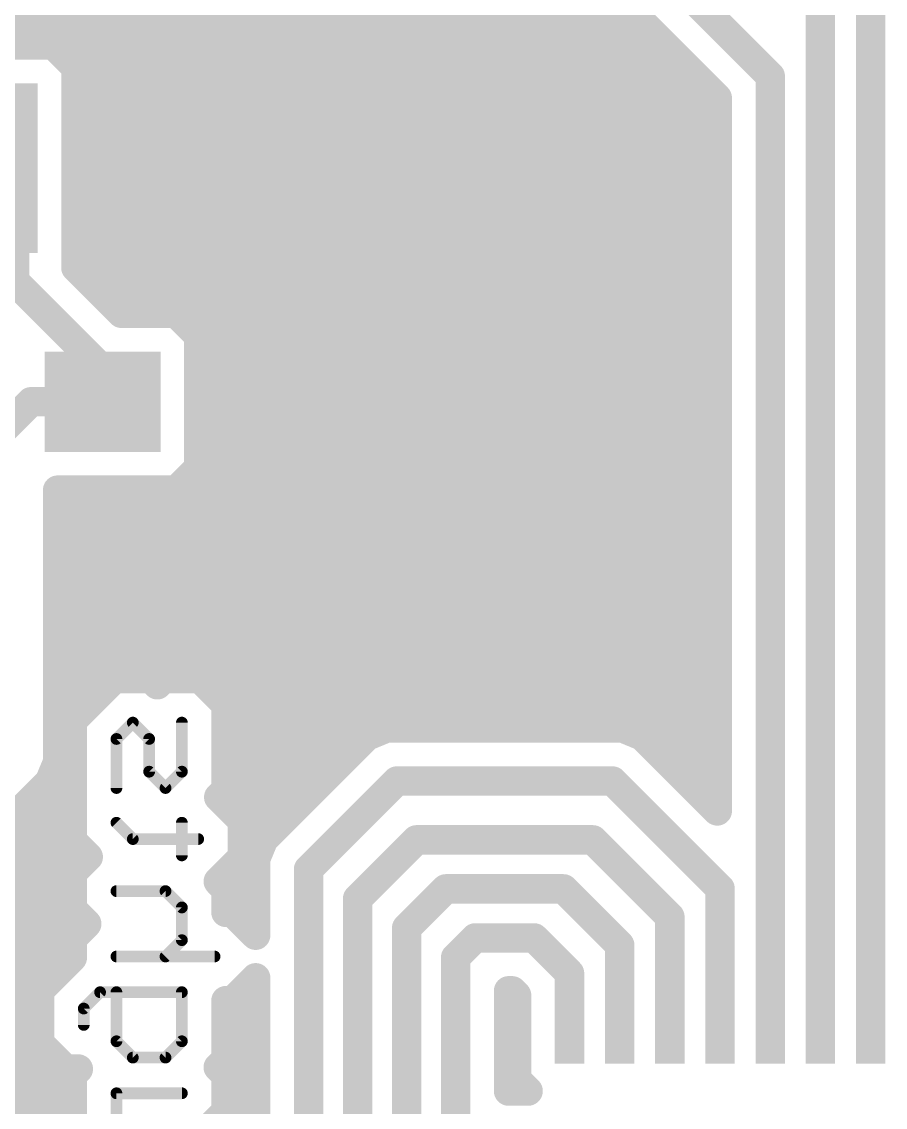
# Model space of a CAD drawing. Extents: x 0 to 60.4, y 0 to 60.5.
# Drawn here: x 18.25 to 29.44, y 33.11 to 47.18 of the extents above; entities that cross this region are included whole.
import ezdxf

# ---------------------------------------------------------------- set-up
doc = ezdxf.new("R2010")
doc.units = 0
doc.layers.add('16', color=175, linetype='CONTINUOUS')

# ---------------------------------------------------------------- blocks, each defined once
blk = doc.blocks.new('RECT')
blk.add_solid([(-0.5, -0.5), (0.5, -0.5), (-0.5, 0.5), (0.5, 0.5)])

msp = doc.modelspace()

# ---------------------------------------------------------------- linework, layer by layer
at = {"layer": '16'}
for points, const_width in [([(27.951, 46.471), (21.336, 53.086)], 0.381), ([(21.7486, 51.7036), (27.2652, 46.1869)], 0.381), ([(29.251, 34.176), (29.251, 50.251)], 0.381), ([(28.601, 34.176), (28.601, 48.361)], 0.381), ([(7.2898, 47.244), (26.2081, 47.244)], 0.381), ([(18.6662, 46.8743), (17.6558, 46.8743)], 0.381), ([(18.9563, 46.5842), (18.6662, 46.8743)], 0.381), ([(18.6775, 46.863), (26.5891, 46.863)], 0.381), ([(18.9563, 43.9896), (18.9563, 46.5842)], 0.381), ([(18.9563, 46.482), (26.9701, 46.482)], 0.381), ([(27.951, 34.176), (27.951, 46.471)], 0.381), ([(18.9563, 46.101), (27.2652, 46.101)], 0.381), ([(27.2652, 46.1869), (27.2652, 36.9507)], 0.381), ([(18.9563, 45.72), (27.2652, 45.72)], 0.381), ([(18.161, 43.815), (18.161, 45.279)], 0.381), ([(18.9563, 45.339), (27.2652, 45.339)], 0.381), ([(18.9563, 44.958), (27.2652, 44.958)], 0.381), ([(18.9563, 44.577), (27.2652, 44.577)], 0.381), ([(18.9563, 44.196), (27.2652, 44.196)], 0.381), ([(19.5486, 43.3973), (18.9563, 43.9896)], 0.381), ([(19.685, 42.291), (18.161, 43.815)], 0.381), ([(19.1309, 43.815), (27.2652, 43.815)], 0.381), ([(19.5119, 43.434), (27.2652, 43.434)], 0.381), ([(20.2592, 43.3973), (19.5486, 43.3973)], 0.381), ([(20.5493, 43.1072), (20.2592, 43.3973)], 0.381), ([(20.5493, 41.3968), (20.5493, 43.1072)], 0.381), ([(20.5493, 43.053), (27.2652, 43.053)], 0.381), ([(20.5493, 42.672), (27.2652, 42.672)], 0.381), ([(19.304, 42.252), (19.343, 42.291)], 0.381), ([(19.343, 42.291), (19.685, 42.291)], 0.381), ([(20.5493, 42.291), (27.2652, 42.291)], 0.381), ([(18.034, 41.91), (18.376, 42.252)], 0.381), ([(18.376, 42.252), (19.304, 42.252)], 0.381), ([(20.5493, 41.91), (27.2652, 41.91)], 0.381), ([(20.5493, 41.529), (27.2652, 41.529)], 0.381), ([(20.2592, 41.1067), (20.5493, 41.3968)], 0.381), ([(18.7198, 37.5826), (18.7198, 41.1067)], 0.381), ([(18.7198, 41.1067), (20.2592, 41.1067)], 0.381), ([(20.3005, 41.148), (27.2652, 41.148)], 0.381), ([(18.7198, 40.767), (27.2652, 40.767)], 0.381), ([(18.7198, 40.386), (27.2652, 40.386)], 0.381), ([(18.7198, 40.005), (27.2652, 40.005)], 0.381), ([(18.7198, 39.624), (27.2652, 39.624)], 0.381), ([(18.7198, 39.243), (27.2652, 39.243)], 0.381), ([(18.7198, 38.862), (27.2652, 38.862)], 0.381), ([(19.4569, 38.6663), (19.1222, 38.3316)], 0.381), ([(19.6949, 38.6663), (19.4569, 38.6663)], 0.381), ([(19.9304, 38.6663), (19.6949, 38.6663)], 0.381), ([(19.9383, 38.6584), (19.9304, 38.6663)], 0.381), ([(19.9304, 38.6663), (19.9304, 38.6663)], 0.381), ([(20.0114, 38.5853), (19.9383, 38.6584)], 0.381), ([(20.0925, 38.6663), (20.0114, 38.5853)], 0.381), ([(20.5659, 38.6663), (20.0925, 38.6663)], 0.381), ([(20.9007, 38.3316), (20.5659, 38.6663)], 0.381), ([(18.7198, 38.481), (19.2716, 38.481)], 0.381), ([(20.7512, 38.481), (27.2652, 38.481)], 0.381), ([(19.1222, 38.3316), (18.9103, 38.1197)], 0.381), ([(19.1222, 38.3316), (19.1222, 38.3316)], 0.381), ([(20.9007, 37.696), (20.9007, 38.3316)], 0.381), ([(18.7198, 38.1), (18.9103, 38.1)], 0.381), ([(18.9103, 38.1197), (18.9103, 37.8805)], 0.381), ([(20.9007, 38.1), (27.2652, 38.1)], 0.381), ([(19.4818, 37.883), (19.6936, 38.0948)], 0.1524), ([(19.6936, 38.0948), (19.9055, 37.883)], 0.1524), ([(20.3292, 37.4593), (20.3292, 38.0948)], 0.1524), ([(22.9776, 38.0238), (22.7255, 37.9194)], 0.381), ([(26.0444, 38.0238), (22.9776, 38.0238)], 0.381), ([(26.2965, 37.9194), (26.0444, 38.0238)], 0.381), ([(18.9103, 37.8805), (18.9103, 36.5613)], 0.381), ([(22.7255, 37.9194), (21.5825, 36.7764)], 0.381), ([(26.4894, 37.7265), (26.2965, 37.9194)], 0.381), ([(18.7198, 37.719), (18.9103, 37.719)], 0.381), ([(19.4818, 37.2474), (19.4818, 37.883)], 0.1524), ([(19.9055, 37.883), (19.9055, 37.4593)], 0.1524), ([(20.9007, 37.719), (22.5251, 37.719)], 0.381), ([(20.9007, 37.4617), (20.9007, 37.696)], 0.381), ([(20.9007, 37.696), (20.9007, 37.696)], 0.381), ([(27.2652, 36.9507), (26.4894, 37.7265)], 0.381), ([(26.4969, 37.719), (27.2652, 37.719)], 0.381), ([(18.6154, 37.3305), (18.7198, 37.5826)], 0.381), ([(20.9007, 37.2226), (20.9007, 37.4617)], 0.381), ([(18.4225, 37.1376), (18.6154, 37.3305)], 0.381), ([(18.6185, 37.338), (18.9103, 37.338)], 0.381), ([(19.9055, 37.4593), (20.1173, 37.2474)], 0.1524), ([(20.1173, 37.2474), (20.3292, 37.4593)], 0.1524), ([(20.8068, 37.1286), (20.9007, 37.2226)], 0.381), ([(20.9007, 37.338), (22.1441, 37.338)], 0.381), ([(23.114, 37.338), (21.971, 36.195)], 0.381), ([(25.908, 37.338), (23.114, 37.338)], 0.381), ([(27.301, 35.945), (25.908, 37.338)], 0.381), ([(26.8779, 37.338), (27.2652, 37.338)], 0.381), ([(14.5288, 33.2439), (18.4225, 37.1376)], 0.381), ([(21.1125, 36.8229), (20.8068, 37.1286)], 0.381), ([(18.2419, 36.957), (18.9103, 36.957)], 0.381), ([(20.9784, 36.957), (21.7631, 36.957)], 0.381), ([(27.2589, 36.957), (27.2652, 36.957)], 0.381), ([(21.1125, 36.3494), (21.1125, 36.8229)], 0.381), ([(19.6936, 36.5861), (19.4818, 36.798)], 0.1524), ([(20.3292, 36.3743), (20.3292, 36.798)], 0.1524), ([(21.5825, 36.7764), (21.3896, 36.5835)], 0.381), ([(17.8609, 36.576), (18.9103, 36.576)], 0.381), ([(18.9103, 36.5613), (19.1166, 36.355)], 0.381), ([(21.1125, 36.576), (21.3865, 36.576)], 0.381), ([(21.3896, 36.5835), (21.2852, 36.3314)], 0.381), ([(23.368, 36.576), (22.606, 35.814)], 0.381), ([(25.654, 36.576), (23.368, 36.576)], 0.381), ([(26.651, 35.579), (25.654, 36.576)], 0.381), ([(20.541, 36.5861), (19.6936, 36.5861)], 0.1524), ([(19.1166, 36.355), (18.9103, 36.1487)], 0.381), ([(20.8003, 36.0372), (21.1125, 36.3494)], 0.381), ([(21.2852, 36.3314), (21.2852, 35.3405)], 0.381), ([(17.4799, 36.195), (18.9566, 36.195)], 0.381), ([(18.9103, 36.1487), (18.9103, 35.6752)], 0.381), ([(20.9581, 36.195), (21.2852, 36.195)], 0.381), ([(21.971, 36.195), (21.971, 18.161)], 0.381), ([(20.9007, 35.9368), (20.8003, 36.0372)], 0.381), ([(20.9007, 35.6361), (20.9007, 35.9368)], 0.381), ([(23.749, 35.941), (23.241, 35.433)], 0.381), ([(25.273, 35.941), (23.749, 35.941)], 0.381), ([(26.001, 35.213), (25.273, 35.941)], 0.381), ([(27.301, 34.176), (27.301, 35.945)], 0.381), ([(17.0989, 35.814), (18.9103, 35.814)], 0.381), ([(18.9103, 35.6752), (19.0973, 35.4883)], 0.381), ([(20.1173, 35.912), (19.4818, 35.912)], 0.1524), ([(20.3292, 35.7001), (20.1173, 35.912)], 0.1524), ([(20.9007, 35.814), (21.2852, 35.814)], 0.381), ([(22.606, 35.814), (22.606, 16.256)], 0.381), ([(20.3292, 35.2764), (20.3292, 35.7001)], 0.1524), ([(20.9896, 35.6361), (20.9007, 35.6361)], 0.381), ([(21.2852, 35.3405), (20.9896, 35.6361)], 0.381), ([(26.651, 34.176), (26.651, 35.579)], 0.381), ([(16.7179, 35.433), (19.042, 35.433)], 0.381), ([(19.0973, 35.4883), (18.9103, 35.3013)], 0.381), ([(21.1927, 35.433), (21.2852, 35.433)], 0.381), ([(23.241, 35.433), (23.241, 14.351)], 0.381), ([(18.9103, 35.3013), (18.9103, 35.0508)], 0.381), ([(24.13, 35.306), (23.876, 35.052)], 0.381), ([(24.892, 35.306), (24.13, 35.306)], 0.381), ([(25.351, 34.847), (24.892, 35.306)], 0.381), ([(20.1173, 35.0646), (20.3292, 35.2764)], 0.1524), ([(26.001, 34.176), (26.001, 35.213)], 0.381), ([(16.3369, 35.052), (18.9103, 35.052)], 0.381), ([(18.9103, 35.0508), (18.6985, 34.839)], 0.381), ([(23.876, 35.052), (23.876, 12.446)], 0.381), ([(18.6985, 34.839), (18.4866, 34.6271)], 0.381), ([(18.6985, 34.839), (18.6985, 34.839)], 0.381), ([(20.7529, 35.0646), (19.4818, 35.0646)], 0.1524), ([(25.351, 34.176), (25.351, 34.847)], 0.381), ([(20.9896, 34.4931), (21.2852, 34.7887)], 0.381), ([(21.2852, 34.7887), (21.2852, 30.1016)], 0.381), ([(15.9559, 34.671), (18.5305, 34.671)], 0.381), ([(18.4866, 34.6271), (18.4866, 34.3879)], 0.381), ([(21.1675, 34.671), (21.2852, 34.671)], 0.381), ([(24.5618, 33.3213), (24.5618, 34.6202)], 0.381), ([(24.5618, 34.6202), (24.6079, 34.6202)], 0.381), ([(24.6079, 34.6202), (24.6652, 34.5629)], 0.381), ([(24.6652, 34.5629), (24.6652, 33.4708)], 0.381), ([(19.0581, 34.3904), (19.27, 34.6022)], 0.1524), ([(19.27, 34.6022), (20.3292, 34.6022)], 0.1524), ([(19.4818, 33.9667), (19.4818, 34.6022)], 0.1524), ([(20.3292, 34.6022), (20.3292, 33.9667)], 0.1524), ([(20.9007, 34.2034), (20.9007, 34.4931)], 0.381), ([(20.9007, 34.4931), (20.9896, 34.4931)], 0.381), ([(15.5749, 34.29), (18.4866, 34.29)], 0.381), ([(18.4866, 34.3879), (18.4866, 33.9418)], 0.381), ([(19.0581, 34.1785), (19.0581, 34.3904)], 0.1524), ([(20.9007, 34.29), (21.2852, 34.29)], 0.381), ([(24.5618, 34.29), (24.6652, 34.29)], 0.381), ([(20.9007, 33.9643), (20.9007, 34.2034)], 0.381), ([(20.9007, 34.2034), (20.9007, 34.2034)], 0.381), ([(15.1939, 33.909), (18.5194, 33.909)], 0.381), ([(18.4866, 33.9418), (18.8214, 33.607)], 0.381), ([(19.6936, 33.7548), (19.4818, 33.9667)], 0.1524), ([(20.3292, 33.9667), (20.1173, 33.7548)], 0.1524), ([(20.9007, 33.73), (20.9007, 33.9643)], 0.381), ([(20.9007, 33.909), (21.2852, 33.909)], 0.381), ([(24.5618, 33.909), (24.6652, 33.909)], 0.381), ([(20.8003, 33.6296), (20.8927, 33.722)], 0.381), ([(20.8927, 33.722), (20.9007, 33.73)], 0.381), ([(20.9007, 33.73), (20.9007, 33.73)], 0.381), ([(18.8214, 33.607), (18.9881, 33.607)], 0.381), ([(18.9881, 33.607), (18.9103, 33.5292)], 0.381), ([(20.1173, 33.7548), (19.6936, 33.7548)], 0.1524), ([(20.9007, 33.5292), (20.8003, 33.6296)], 0.381), ([(14.8129, 33.528), (18.9103, 33.528)], 0.381), ([(18.9103, 33.5292), (18.9103, 32.4202)], 0.381), ([(20.9007, 33.0558), (20.9007, 33.5292)], 0.381), ([(20.9007, 33.528), (21.2852, 33.528)], 0.381), ([(24.5618, 33.528), (24.6652, 33.528)], 0.381), ([(24.6652, 33.4708), (24.8147, 33.3213)], 0.381), ([(24.8147, 33.3213), (24.5618, 33.3213)], 0.381), ([(14.5288, 33.147), (18.9103, 33.147)], 0.381), ([(19.4818, 32.657), (19.4818, 33.2925)], 0.1524), ([(19.4818, 33.2925), (20.3292, 33.2925)], 0.1524), ([(20.9007, 33.147), (21.2852, 33.147)], 0.381), ([(20.7137, 32.8688), (20.9007, 33.0558)], 0.381)]:
    msp.add_lwpolyline(points, dxfattribs=dict(at, const_width=const_width))
for points, const_width in [([(26.2081, 47.1487, 1), (26.2081, 47.3392)], 0.1905), ([(18.7335, 46.9416, 1), (18.5988, 46.8069)], 0.1905), ([(18.6775, 46.9582, 1), (18.6775, 46.7677)], 0.1905), ([(18.6662, 46.779, 1), (18.6662, 46.9695)], 0.1905), ([(26.5891, 46.7677, 1), (26.5891, 46.9582)], 0.1905), ([(19.0515, 46.5842, 1), (18.861, 46.5842)], 0.1905), ([(18.8889, 46.5168, 1), (19.0236, 46.6515)], 0.1905), ([(18.9563, 46.5772, 1), (18.9563, 46.3867)], 0.1905), ([(26.9701, 46.3867, 1), (26.9701, 46.5772)], 0.1905), ([(28.0463, 46.471, 1), (27.8558, 46.471)], 0.1905), ([(27.8836, 46.4036, 1), (28.0184, 46.5384)], 0.1905), ([(18.9563, 46.1962, 1), (18.9563, 46.0057)], 0.1905), ([(27.3605, 46.1869, 1), (27.17, 46.1869)], 0.1905), ([(27.1978, 46.1196, 1), (27.3326, 46.2543)], 0.1905), ([(27.2652, 46.0057, 1), (27.2652, 46.1962)], 0.1905), ([(18.9563, 45.8152, 1), (18.9563, 45.6247)], 0.1905), ([(27.2652, 45.6247, 1), (27.2652, 45.8152)], 0.1905), ([(18.2563, 45.279, 1), (18.0658, 45.279)], 0.1905), ([(18.9563, 45.4342, 1), (18.9563, 45.2437)], 0.1905), ([(27.2652, 45.2437, 1), (27.2652, 45.4342)], 0.1905), ([(18.9563, 45.0533, 1), (18.9563, 44.8628)], 0.1905), ([(27.2652, 44.8628, 1), (27.2652, 45.0533)], 0.1905), ([(18.9563, 44.6723, 1), (18.9563, 44.4818)], 0.1905), ([(27.2652, 44.4818, 1), (27.2652, 44.6723)], 0.1905), ([(18.9563, 44.2913, 1), (18.9563, 44.1008)], 0.1905), ([(27.2652, 44.1008, 1), (27.2652, 44.2913)], 0.1905), ([(19.0236, 44.0569, 1), (18.8889, 43.9222)], 0.1905), ([(18.861, 43.9896, 1), (19.0515, 43.9896)], 0.1905), ([(18.2284, 43.8824, 1), (18.0936, 43.7476)], 0.1905), ([(18.0658, 43.815, 1), (18.2563, 43.815)], 0.1905), ([(19.1309, 43.9103, 1), (19.1309, 43.7198)], 0.1905), ([(27.2652, 43.7198, 1), (27.2652, 43.9103)], 0.1905), ([(19.5119, 43.5293, 1), (19.5119, 43.3388)], 0.1905), ([(27.2652, 43.3388, 1), (27.2652, 43.5293)], 0.1905), ([(19.5486, 43.4925, 1), (19.5486, 43.302)], 0.1905), ([(19.4812, 43.3299, 1), (19.6159, 43.4646)], 0.1905), ([(20.3265, 43.4646, 1), (20.1918, 43.3299)], 0.1905), ([(20.2592, 43.302, 1), (20.2592, 43.4925)], 0.1905), ([(20.6445, 43.1072, 1), (20.454, 43.1072)], 0.1905), ([(20.5493, 43.1483, 1), (20.5493, 42.9578)], 0.1905), ([(20.4819, 43.0398, 1), (20.6166, 43.1745)], 0.1905), ([(27.2652, 42.9578, 1), (27.2652, 43.1483)], 0.1905), ([(20.5493, 42.7673, 1), (20.5493, 42.5768)], 0.1905), ([(27.2652, 42.5768, 1), (27.2652, 42.7673)], 0.1905), ([(19.343, 42.3863, 1), (19.343, 42.1958)], 0.1905), ([(19.4104, 42.2236, 1), (19.2756, 42.3584)], 0.1905), ([(19.685, 42.1958, 1), (19.685, 42.3863)], 0.1905), ([(20.5493, 42.3863, 1), (20.5493, 42.1958)], 0.1905), ([(27.2652, 42.1958, 1), (27.2652, 42.3863)], 0.1905), ([(18.376, 42.3473, 1), (18.376, 42.1568)], 0.1905), ([(18.4434, 42.1846, 1), (18.3086, 42.3194)], 0.1905), ([(19.2366, 42.3194, 1), (19.3714, 42.1846)], 0.1905), ([(19.304, 42.1568, 1), (19.304, 42.3473)], 0.1905), ([(19.6176, 42.2236, 1), (19.7524, 42.3584)], 0.1905), ([(20.5493, 42.0053, 1), (20.5493, 41.8148)], 0.1905), ([(27.2652, 41.8148, 1), (27.2652, 42.0053)], 0.1905), ([(20.5493, 41.6243, 1), (20.5493, 41.4338)], 0.1905), ([(27.2652, 41.4338, 1), (27.2652, 41.6243)], 0.1905), ([(20.454, 41.3968, 1), (20.6445, 41.3968)], 0.1905), ([(20.6166, 41.3295, 1), (20.4819, 41.4642)], 0.1905), ([(18.815, 41.1067, 1), (18.6245, 41.1067)], 0.1905), ([(18.7198, 41.202, 1), (18.7198, 41.0115)], 0.1905), ([(20.1918, 41.1741, 1), (20.3265, 41.0393)], 0.1905), ([(20.3005, 41.2433, 1), (20.3005, 41.0528)], 0.1905), ([(20.2592, 41.0115, 1), (20.2592, 41.202)], 0.1905), ([(27.2652, 41.0528, 1), (27.2652, 41.2433)], 0.1905), ([(18.7198, 40.8623, 1), (18.7198, 40.6718)], 0.1905), ([(27.2652, 40.6718, 1), (27.2652, 40.8623)], 0.1905), ([(18.7198, 40.4813, 1), (18.7198, 40.2908)], 0.1905), ([(27.2652, 40.2908, 1), (27.2652, 40.4813)], 0.1905), ([(18.7198, 40.1003, 1), (18.7198, 39.9098)], 0.1905), ([(27.2652, 39.9098, 1), (27.2652, 40.1003)], 0.1905), ([(18.7198, 39.7193, 1), (18.7198, 39.5288)], 0.1905), ([(27.2652, 39.5288, 1), (27.2652, 39.7193)], 0.1905), ([(18.7198, 39.3383, 1), (18.7198, 39.1478)], 0.1905), ([(27.2652, 39.1478, 1), (27.2652, 39.3383)], 0.1905), ([(18.7198, 38.9573, 1), (18.7198, 38.7668)], 0.1905), ([(27.2652, 38.7668, 1), (27.2652, 38.9573)], 0.1905), ([(19.4569, 38.7616, 1), (19.4569, 38.5711)], 0.1905), ([(19.5243, 38.599, 1), (19.3896, 38.7337)], 0.1905), ([(19.6949, 38.7616, 1), (19.6949, 38.5711)], 0.1905), ([(19.6949, 38.5711, 1), (19.6949, 38.7616)], 0.1905), ([(19.9977, 38.7337, 1), (19.863, 38.599)], 0.1905), ([(19.9977, 38.7337, 1), (19.863, 38.599)], 0.1905), ([(20.0057, 38.7257, 1), (19.871, 38.591)], 0.1905), ([(19.863, 38.599, 1), (19.9977, 38.7337)], 0.1905), ([(19.8709, 38.591, 1), (20.0057, 38.7257)], 0.1905), ([(19.9304, 38.5711, 1), (19.9304, 38.7616)], 0.1905), ([(20.0925, 38.7616, 1), (20.0925, 38.5711)], 0.1905), ([(20.1598, 38.599, 1), (20.0251, 38.7337)], 0.1905), ([(20.6333, 38.7337, 1), (20.4986, 38.599)], 0.1905), ([(20.5659, 38.5711, 1), (20.5659, 38.7616)], 0.1905), ([(19.9441, 38.6526, 1), (20.0788, 38.5179)], 0.1905), ([(19.9441, 38.5179, 1), (20.0788, 38.6526)], 0.1905), ([(18.7198, 38.5763, 1), (18.7198, 38.3858)], 0.1905), ([(19.2716, 38.3858, 1), (19.2716, 38.5763)], 0.1905), ([(20.7512, 38.5763, 1), (20.7512, 38.3858)], 0.1905), ([(27.2652, 38.3858, 1), (27.2652, 38.5763)], 0.1905), ([(19.2174, 38.3316, 1), (19.0269, 38.3316)], 0.1905), ([(19.0548, 38.3989, 1), (19.1895, 38.2642)], 0.1905), ([(19.0269, 38.3316, 1), (19.2174, 38.3316)], 0.1905), ([(19.1895, 38.2642, 1), (19.0548, 38.3989)], 0.1905), ([(20.9959, 38.3316, 1), (20.8054, 38.3316)], 0.1905), ([(20.8333, 38.2642, 1), (20.968, 38.3989)], 0.1905), ([(18.7198, 38.1953, 1), (18.7198, 38.0048)], 0.1905), ([(18.8429, 38.1871, 1), (18.9776, 38.0523)], 0.1905), ([(19.0055, 38.1197, 1), (18.815, 38.1197)], 0.1905), ([(18.9103, 38.0048, 1), (18.9103, 38.1953)], 0.1905), ([(20.9007, 38.1953, 1), (20.9007, 38.0048)], 0.1905), ([(27.2652, 38.0048, 1), (27.2652, 38.1953)], 0.1905), ([(19.7206, 38.1218, 1), (19.6667, 38.0679)], 0.0762), ([(19.7206, 38.0679, 1), (19.6667, 38.1218)], 0.0762), ([(20.3673, 38.0948, 1), (20.2911, 38.0948)], 0.0762), ([(22.9776, 38.119, 1), (22.9776, 37.9285)], 0.1905), ([(23.014, 37.9358, 1), (22.9411, 38.1118)], 0.1905), ([(26.0809, 38.1118, 1), (26.008, 37.9358)], 0.1905), ([(26.0444, 37.9285, 1), (26.0444, 38.119)], 0.1905), ([(19.0055, 37.8805, 1), (18.815, 37.8805)], 0.1905), ([(18.8151, 37.8805, 1), (19.0055, 37.8805)], 0.1905), ([(22.6891, 38.0074, 1), (22.762, 37.8314)], 0.1905), ([(22.7929, 37.852, 1), (22.6582, 37.9867)], 0.1905), ([(26.3638, 37.9867, 1), (26.2291, 37.852)], 0.1905), ([(26.26, 37.8314, 1), (26.3329, 38.0074)], 0.1905), ([(18.7198, 37.8143, 1), (18.7198, 37.6238)], 0.1905), ([(18.9103, 37.6238, 1), (18.9103, 37.8143)], 0.1905), ([(19.5199, 37.883, 1), (19.4437, 37.883)], 0.0762), ([(19.4549, 37.9099, 1), (19.5087, 37.856)], 0.0762), ([(19.9436, 37.883, 1), (19.8674, 37.883)], 0.0762), ([(19.8786, 37.856, 1), (19.9324, 37.9099)], 0.0762), ([(20.9959, 37.696, 1), (20.8054, 37.696)], 0.1905), ([(20.9007, 37.8143, 1), (20.9007, 37.6238)], 0.1905), ([(20.968, 37.7634, 1), (20.8333, 37.6287)], 0.1905), ([(20.8333, 37.6287, 1), (20.968, 37.7634)], 0.1905), ([(22.5251, 37.6238, 1), (22.5251, 37.8143)], 0.1905), ([(26.5567, 37.7938, 1), (26.422, 37.6591)], 0.1905), ([(26.4969, 37.8143, 1), (26.4969, 37.6238)], 0.1905), ([(26.422, 37.6591, 1), (26.5567, 37.7938)], 0.1905), ([(27.2652, 37.6238, 1), (27.2652, 37.8143)], 0.1905), ([(18.8078, 37.5461, 1), (18.6318, 37.619)], 0.1905), ([(20.8054, 37.696, 1), (20.9959, 37.696)], 0.1905), ([(18.6245, 37.5826, 1), (18.815, 37.5826)], 0.1905), ([(20.9959, 37.4617, 1), (20.8054, 37.4617)], 0.1905), ([(20.8054, 37.4617, 1), (20.9959, 37.4617)], 0.1905), ([(18.5274, 37.367, 1), (18.7034, 37.2941)], 0.1905), ([(18.6185, 37.4333, 1), (18.6185, 37.2428)], 0.1905), ([(18.6827, 37.2632, 1), (18.548, 37.3979)], 0.1905), ([(18.9103, 37.2428, 1), (18.9103, 37.4333)], 0.1905), ([(19.9324, 37.4862, 1), (19.8786, 37.4323)], 0.0762), ([(19.8674, 37.4593, 1), (19.9436, 37.4593)], 0.0762), ([(20.2911, 37.4593, 1), (20.3673, 37.4593)], 0.0762), ([(20.3561, 37.4323, 1), (20.3023, 37.4862)], 0.0762), ([(20.9007, 37.4333, 1), (20.9007, 37.2428)], 0.1905), ([(20.968, 37.1552, 1), (20.8333, 37.2899)], 0.1905), ([(22.1441, 37.2428, 1), (22.1441, 37.4333)], 0.1905), ([(23.114, 37.4333, 1), (23.114, 37.2428)], 0.1905), ([(23.1814, 37.2706, 1), (23.0466, 37.4054)], 0.1905), ([(25.9754, 37.4054, 1), (25.8406, 37.2706)], 0.1905), ([(25.908, 37.2428, 1), (25.908, 37.4333)], 0.1905), ([(26.8779, 37.4333, 1), (26.8779, 37.2428)], 0.1905), ([(27.2652, 37.2428, 1), (27.2652, 37.4333)], 0.1905), ([(18.3551, 37.205, 1), (18.4898, 37.0703)], 0.1905), ([(18.4898, 37.0703, 1), (18.3551, 37.205)], 0.1905), ([(19.4437, 37.2474, 1), (19.5199, 37.2474)], 0.0762), ([(20.0904, 37.2744, 1), (20.1443, 37.2205)], 0.0762), ([(20.0904, 37.2205, 1), (20.1443, 37.2744)], 0.0762), ([(20.8741, 37.196, 1), (20.7394, 37.0613)], 0.1905), ([(20.7394, 37.196, 1), (20.8741, 37.0613)], 0.1905), ([(20.8054, 37.2226, 1), (20.9959, 37.2226)], 0.1905), ([(18.2419, 37.0523, 1), (18.2419, 36.8618)], 0.1905), ([(18.9103, 36.8618, 1), (18.9103, 37.0523)], 0.1905), ([(20.9784, 37.0523, 1), (20.9784, 36.8618)], 0.1905), ([(21.7631, 36.8618, 1), (21.7631, 37.0523)], 0.1905), ([(27.2589, 37.0523, 1), (27.2589, 36.8618)], 0.1905), ([(27.2652, 36.8618, 1), (27.2652, 37.0523)], 0.1905), ([(21.2078, 36.8229, 1), (21.0173, 36.8229)], 0.1905), ([(27.17, 36.9507, 1), (27.3605, 36.9507)], 0.1905), ([(27.1978, 36.8833, 1), (27.3326, 37.018)], 0.1905), ([(19.5087, 36.8249, 1), (19.4549, 36.771)], 0.0762), ([(20.3673, 36.798, 1), (20.2911, 36.798)], 0.0762), ([(21.0452, 36.7555, 1), (21.1799, 36.8902)], 0.1905), ([(21.5152, 36.8437, 1), (21.6499, 36.709)], 0.1905), ([(21.6499, 36.709, 1), (21.5152, 36.8437)], 0.1905), ([(18.9777, 36.6286, 1), (18.8429, 36.4939)], 0.1905), ([(18.9103, 36.4808, 1), (18.9103, 36.6713)], 0.1905), ([(21.1125, 36.6713, 1), (21.1125, 36.4808)], 0.1905), ([(21.3223, 36.6508, 1), (21.457, 36.5161)], 0.1905), ([(21.4776, 36.547, 1), (21.3016, 36.6199)], 0.1905), ([(21.3865, 36.4808, 1), (21.3865, 36.6713)], 0.1905), ([(23.368, 36.6713, 1), (23.368, 36.4808)], 0.1905), ([(23.4354, 36.5086, 1), (23.3006, 36.6434)], 0.1905), ([(25.7214, 36.6434, 1), (25.5866, 36.5086)], 0.1905), ([(25.654, 36.4808, 1), (25.654, 36.6713)], 0.1905), ([(18.815, 36.5613, 1), (19.0055, 36.5613)], 0.1905), ([(19.6936, 36.6242, 1), (19.6936, 36.548)], 0.0762), ([(19.6667, 36.5592, 1), (19.7206, 36.6131)], 0.0762), ([(20.541, 36.548, 1), (20.541, 36.6242)], 0.0762), ([(19.1839, 36.2876, 1), (19.0492, 36.4223)], 0.1905), ([(19.0492, 36.2876, 1), (19.1839, 36.4223)], 0.1905), ([(21.0173, 36.3494, 1), (21.2078, 36.3494)], 0.1905), ([(21.1799, 36.2821, 1), (21.0452, 36.4168)], 0.1905), ([(21.3804, 36.3314, 1), (21.1899, 36.3314)], 0.1905), ([(21.1972, 36.3679, 1), (21.3732, 36.295)], 0.1905), ([(19.0055, 36.1487, 1), (18.815, 36.1487)], 0.1905), ([(18.8429, 36.216, 1), (18.9777, 36.0813)], 0.1905), ([(18.9566, 36.0998, 1), (18.9566, 36.2903)], 0.1905), ([(20.2911, 36.3743, 1), (20.3673, 36.3743)], 0.0762), ([(20.9581, 36.2903, 1), (20.9581, 36.0998)], 0.1905), ([(21.2852, 36.0998, 1), (21.2852, 36.2903)], 0.1905), ([(21.9036, 36.2624, 1), (22.0384, 36.1276)], 0.1905), ([(22.0663, 36.195, 1), (21.8758, 36.195)], 0.1905), ([(20.8677, 36.1045, 1), (20.733, 35.9698)], 0.1905), ([(20.733, 36.1045, 1), (20.8677, 35.9698)], 0.1905), ([(20.9959, 35.9368, 1), (20.8054, 35.9368)], 0.1905), ([(20.8333, 35.8695, 1), (20.968, 36.0042)], 0.1905), ([(23.749, 36.0363, 1), (23.749, 35.8458)], 0.1905), ([(23.8164, 35.8736, 1), (23.6816, 36.0084)], 0.1905), ([(25.3404, 36.0084, 1), (25.2056, 35.8736)], 0.1905), ([(25.273, 35.8458, 1), (25.273, 36.0363)], 0.1905), ([(27.3963, 35.945, 1), (27.2058, 35.945)], 0.1905), ([(27.2336, 35.8776, 1), (27.3684, 36.0124)], 0.1905), ([(18.9777, 35.7426, 1), (18.8429, 35.6079)], 0.1905), ([(18.9103, 35.7188, 1), (18.9103, 35.9093)], 0.1905), ([(19.4818, 35.9501, 1), (19.4818, 35.8739)], 0.0762), ([(20.1443, 35.9389, 1), (20.0904, 35.885)], 0.0762), ([(20.1173, 35.8739, 1), (20.1173, 35.9501)], 0.0762), ([(20.9007, 35.9093, 1), (20.9007, 35.7188)], 0.1905), ([(21.2852, 35.7188, 1), (21.2852, 35.9093)], 0.1905), ([(22.5386, 35.8814, 1), (22.6734, 35.7466)], 0.1905), ([(22.7013, 35.814, 1), (22.5108, 35.814)], 0.1905), ([(18.815, 35.6752, 1), (19.0055, 35.6752)], 0.1905), ([(20.3673, 35.7001, 1), (20.2911, 35.7001)], 0.0762), ([(20.3022, 35.6732, 1), (20.3561, 35.727)], 0.0762), ([(20.8054, 35.6361, 1), (20.9959, 35.6361)], 0.1905), ([(20.9007, 35.7313, 1), (20.9007, 35.5408)], 0.1905), ([(21.057, 35.7034, 1), (20.9223, 35.5687)], 0.1905), ([(20.9896, 35.5408, 1), (20.9896, 35.7313)], 0.1905), ([(26.7462, 35.579, 1), (26.5557, 35.579)], 0.1905), ([(26.5836, 35.5116, 1), (26.7184, 35.6464)], 0.1905), ([(19.1646, 35.4209, 1), (19.0299, 35.5556)], 0.1905), ([(19.0299, 35.4209, 1), (19.1646, 35.5556)], 0.1905), ([(19.042, 35.3377, 1), (19.042, 35.5282)], 0.1905), ([(21.1927, 35.5282, 1), (21.1927, 35.3377)], 0.1905), ([(21.2852, 35.3377, 1), (21.2852, 35.5282)], 0.1905), ([(23.1736, 35.5004, 1), (23.3084, 35.3656)], 0.1905), ([(23.3362, 35.433, 1), (23.1457, 35.433)], 0.1905), ([(19.0055, 35.3013, 1), (18.815, 35.3013)], 0.1905), ([(18.8429, 35.3686, 1), (18.9777, 35.2339)], 0.1905), ([(21.2178, 35.2731, 1), (21.3526, 35.4078)], 0.1905), ([(24.13, 35.4013, 1), (24.13, 35.2108)], 0.1905), ([(24.1974, 35.2386, 1), (24.0626, 35.3734)], 0.1905), ([(24.9594, 35.3734, 1), (24.8246, 35.2386)], 0.1905), ([(24.892, 35.2108, 1), (24.892, 35.4013)], 0.1905), ([(20.2911, 35.2764, 1), (20.3673, 35.2764)], 0.0762), ([(20.3561, 35.2495, 1), (20.3023, 35.3034)], 0.0762), ([(21.1899, 35.3405, 1), (21.3804, 35.3405)], 0.1905), ([(26.0963, 35.213, 1), (25.9058, 35.213)], 0.1905), ([(25.9336, 35.1456, 1), (26.0684, 35.2804)], 0.1905), ([(18.9777, 34.9834, 1), (18.8429, 35.1182)], 0.1905), ([(18.9103, 34.9567, 1), (18.9103, 35.1472)], 0.1905), ([(23.8086, 35.1194, 1), (23.9434, 34.9846)], 0.1905), ([(23.9713, 35.052, 1), (23.7808, 35.052)], 0.1905), ([(18.7937, 34.839, 1), (18.6032, 34.839)], 0.1905), ([(18.7658, 34.7716, 1), (18.6311, 34.9063)], 0.1905), ([(18.815, 35.0508, 1), (19.0055, 35.0508)], 0.1905), ([(19.4818, 35.1027, 1), (19.4818, 35.0265)], 0.0762), ([(20.0904, 35.0915, 1), (20.1443, 35.0376)], 0.0762), ([(20.7529, 35.0265, 1), (20.7529, 35.1027)], 0.0762), ([(25.4463, 34.847, 1), (25.2558, 34.847)], 0.1905), ([(18.6311, 34.9063, 1), (18.7658, 34.7716)], 0.1905), ([(18.6032, 34.839, 1), (18.7937, 34.839)], 0.1905), ([(21.3804, 34.7887, 1), (21.1899, 34.7887)], 0.1905), ([(21.3526, 34.7213, 1), (21.2178, 34.856)], 0.1905), ([(25.2836, 34.7796, 1), (25.4184, 34.9144)], 0.1905), ([(18.4193, 34.6945, 1), (18.554, 34.5597)], 0.1905), ([(18.5819, 34.6271, 1), (18.3914, 34.6271)], 0.1905), ([(18.5305, 34.5757, 1), (18.5305, 34.7662)], 0.1905), ([(21.1675, 34.7662, 1), (21.1675, 34.5757)], 0.1905), ([(21.2852, 34.5757, 1), (21.2852, 34.7662)], 0.1905), ([(24.657, 34.6202, 1), (24.4665, 34.6202)], 0.1905), ([(24.5618, 34.7155, 1), (24.5618, 34.525)], 0.1905), ([(24.6753, 34.6876, 1), (24.5406, 34.5528)], 0.1905), ([(24.7605, 34.5629, 1), (24.57, 34.5629)], 0.1905), ([(24.6079, 34.525, 1), (24.6079, 34.7155)], 0.1905), ([(19.27, 34.6403, 1), (19.27, 34.5641)], 0.0762), ([(19.2969, 34.5753, 1), (19.243, 34.6292)], 0.0762), ([(19.5199, 34.6022, 1), (19.4437, 34.6022)], 0.0762), ([(20.3673, 34.6022, 1), (20.2911, 34.6022)], 0.0762), ([(20.3292, 34.5641, 1), (20.3292, 34.6403)], 0.0762), ([(20.9959, 34.4931, 1), (20.8054, 34.4931)], 0.1905), ([(20.9007, 34.5883, 1), (20.9007, 34.3978)], 0.1905), ([(20.9223, 34.5604, 1), (21.057, 34.4257)], 0.1905), ([(20.9896, 34.3978, 1), (20.9896, 34.5883)], 0.1905), ([(24.5978, 34.4956, 1), (24.7326, 34.6303)], 0.1905), ([(18.5819, 34.3879, 1), (18.3914, 34.3879)], 0.1905), ([(18.3914, 34.3879, 1), (18.5819, 34.3879)], 0.1905), ([(18.4866, 34.1947, 1), (18.4866, 34.3852)], 0.1905), ([(19.0962, 34.3904, 1), (19.02, 34.3904)], 0.0762), ([(20.9007, 34.3852, 1), (20.9007, 34.1947)], 0.1905), ([(21.2852, 34.1947, 1), (21.2852, 34.3852)], 0.1905), ([(24.5618, 34.3852, 1), (24.5618, 34.1947)], 0.1905), ([(24.6652, 34.1947, 1), (24.6652, 34.3852)], 0.1905), ([(19.0312, 34.4173, 1), (19.085, 34.3634)], 0.0762), ([(20.9959, 34.2034, 1), (20.8054, 34.2034)], 0.1905), ([(20.968, 34.2708, 1), (20.8333, 34.1361)], 0.1905), ([(20.8333, 34.1361, 1), (20.968, 34.2708)], 0.1905), ([(19.02, 34.1785, 1), (19.0962, 34.1785)], 0.0762), ([(20.8054, 34.2034, 1), (20.9959, 34.2034)], 0.1905), ([(25.2558, 34.176, 1), (25.4463, 34.176)], 0.1905), ([(25.9058, 34.176, 1), (26.0963, 34.176)], 0.1905), ([(26.5557, 34.176, 1), (26.7462, 34.176)], 0.1905), ([(27.2058, 34.176, 1), (27.3963, 34.176)], 0.1905), ([(27.8558, 34.176, 1), (28.0463, 34.176)], 0.1905), ([(28.5058, 34.176, 1), (28.6963, 34.176)], 0.1905), ([(29.1558, 34.176, 1), (29.3463, 34.176)], 0.1905), ([(18.554, 34.0092, 1), (18.4193, 33.8745)], 0.1905), ([(18.3914, 33.9418, 1), (18.5819, 33.9418)], 0.1905), ([(18.5194, 33.8137, 1), (18.5194, 34.0042)], 0.1905), ([(19.5087, 33.9936, 1), (19.4549, 33.9397)], 0.0762), ([(20.3561, 33.9397, 1), (20.3023, 33.9936)], 0.0762), ([(20.9959, 33.9643, 1), (20.8054, 33.9643)], 0.1905), ([(20.8054, 33.9643, 1), (20.9959, 33.9643)], 0.1905), ([(20.9007, 34.0042, 1), (20.9007, 33.8137)], 0.1905), ([(21.2852, 33.8137, 1), (21.2852, 34.0042)], 0.1905), ([(24.5618, 34.0042, 1), (24.5618, 33.8137)], 0.1905), ([(24.6652, 33.8137, 1), (24.6652, 34.0042)], 0.1905), ([(19.4437, 33.9667, 1), (19.5199, 33.9667)], 0.0762), ([(20.2911, 33.9667, 1), (20.3673, 33.9667)], 0.0762), ([(20.9601, 33.6547, 1), (20.8254, 33.7894)], 0.1905), ([(20.968, 33.6626, 1), (20.8333, 33.7973)], 0.1905), ([(20.968, 33.6626, 1), (20.8333, 33.7973)], 0.1905), ([(18.8214, 33.7023, 1), (18.8214, 33.5118)], 0.1905), ([(18.754, 33.5397, 1), (18.8887, 33.6744)], 0.1905), ([(19.0555, 33.5397, 1), (18.9208, 33.6744)], 0.1905), ([(18.9881, 33.5118, 1), (18.9881, 33.7023)], 0.1905), ([(19.6936, 33.7929, 1), (19.6936, 33.7167)], 0.0762), ([(19.6667, 33.7279, 1), (19.7206, 33.7818)], 0.0762), ([(20.0904, 33.7818, 1), (20.1443, 33.7279)], 0.0762), ([(20.1173, 33.7167, 1), (20.1173, 33.7929)], 0.0762), ([(20.8677, 33.6969, 1), (20.733, 33.5622)], 0.1905), ([(20.733, 33.6969, 1), (20.8677, 33.5622)], 0.1905), ([(20.8254, 33.7894, 1), (20.9601, 33.6547)], 0.1905), ([(20.8054, 33.73, 1), (20.9959, 33.73)], 0.1905), ([(20.8333, 33.7973, 1), (20.968, 33.6626)], 0.1905), ([(19.0055, 33.5292, 1), (18.815, 33.5292)], 0.1905), ([(18.8429, 33.5966, 1), (18.9777, 33.4619)], 0.1905), ([(18.9103, 33.4327, 1), (18.9103, 33.6232)], 0.1905), ([(20.9959, 33.5292, 1), (20.8054, 33.5292)], 0.1905), ([(20.9007, 33.6232, 1), (20.9007, 33.4327)], 0.1905), ([(20.8333, 33.4619, 1), (20.968, 33.5966)], 0.1905), ([(21.2852, 33.4327, 1), (21.2852, 33.6232)], 0.1905), ([(24.5618, 33.6232, 1), (24.5618, 33.4327)], 0.1905), ([(24.7326, 33.5382, 1), (24.5978, 33.4035)], 0.1905), ([(24.6652, 33.4327, 1), (24.6652, 33.6232)], 0.1905), ([(24.5618, 33.4165, 1), (24.5618, 33.226)], 0.1905), ([(24.57, 33.4708, 1), (24.7605, 33.4708)], 0.1905), ([(24.7474, 33.2539, 1), (24.8821, 33.3886)], 0.1905), ([(24.8147, 33.226, 1), (24.8147, 33.4165)], 0.1905), ([(18.9103, 33.0517, 1), (18.9103, 33.2422)], 0.1905), ([(19.5199, 33.2925, 1), (19.4437, 33.2925)], 0.0762), ([(19.4818, 33.3306, 1), (19.4818, 33.2544)], 0.0762), ([(20.3292, 33.2544, 1), (20.3292, 33.3306)], 0.0762), ([(20.9007, 33.2422, 1), (20.9007, 33.0517)], 0.1905), ([(21.2852, 33.0517, 1), (21.2852, 33.2422)], 0.1905), ([(24.4665, 33.3213, 1), (24.657, 33.3213)], 0.1905), ([(20.968, 32.9884, 1), (20.8333, 33.1231)], 0.1905), ([(20.8054, 33.0558, 1), (20.9959, 33.0558)], 0.1905)]:
    msp.add_lwpolyline(points, format="xyb", dxfattribs=dict(at, const_width=const_width))

# ---------------------------------------------------------------- block references
for p, xscale, yscale, rotation in [((18.161, 45.279), 0.6, 2.2, 180), ((19.431, 45.279), 0.6, 2.2, 180), ((19.304, 42.252), 1.3, 1.5, 270), ((19.304, 40.552), 1.3, 1.5, 270)]:
    msp.add_blockref('RECT', p, dxfattribs=dict(at, xscale=xscale, yscale=yscale, rotation=rotation))
at = {"layer": '16', "xscale": 0.381}
for p in [(25.351, 34.176), (26.001, 34.176), (26.651, 34.176), (27.301, 34.176), (27.951, 34.176), (28.601, 34.176), (29.251, 34.176)]:
    msp.add_blockref('RECT', p, dxfattribs=at)

doc.saveas('drawing.dxf')
